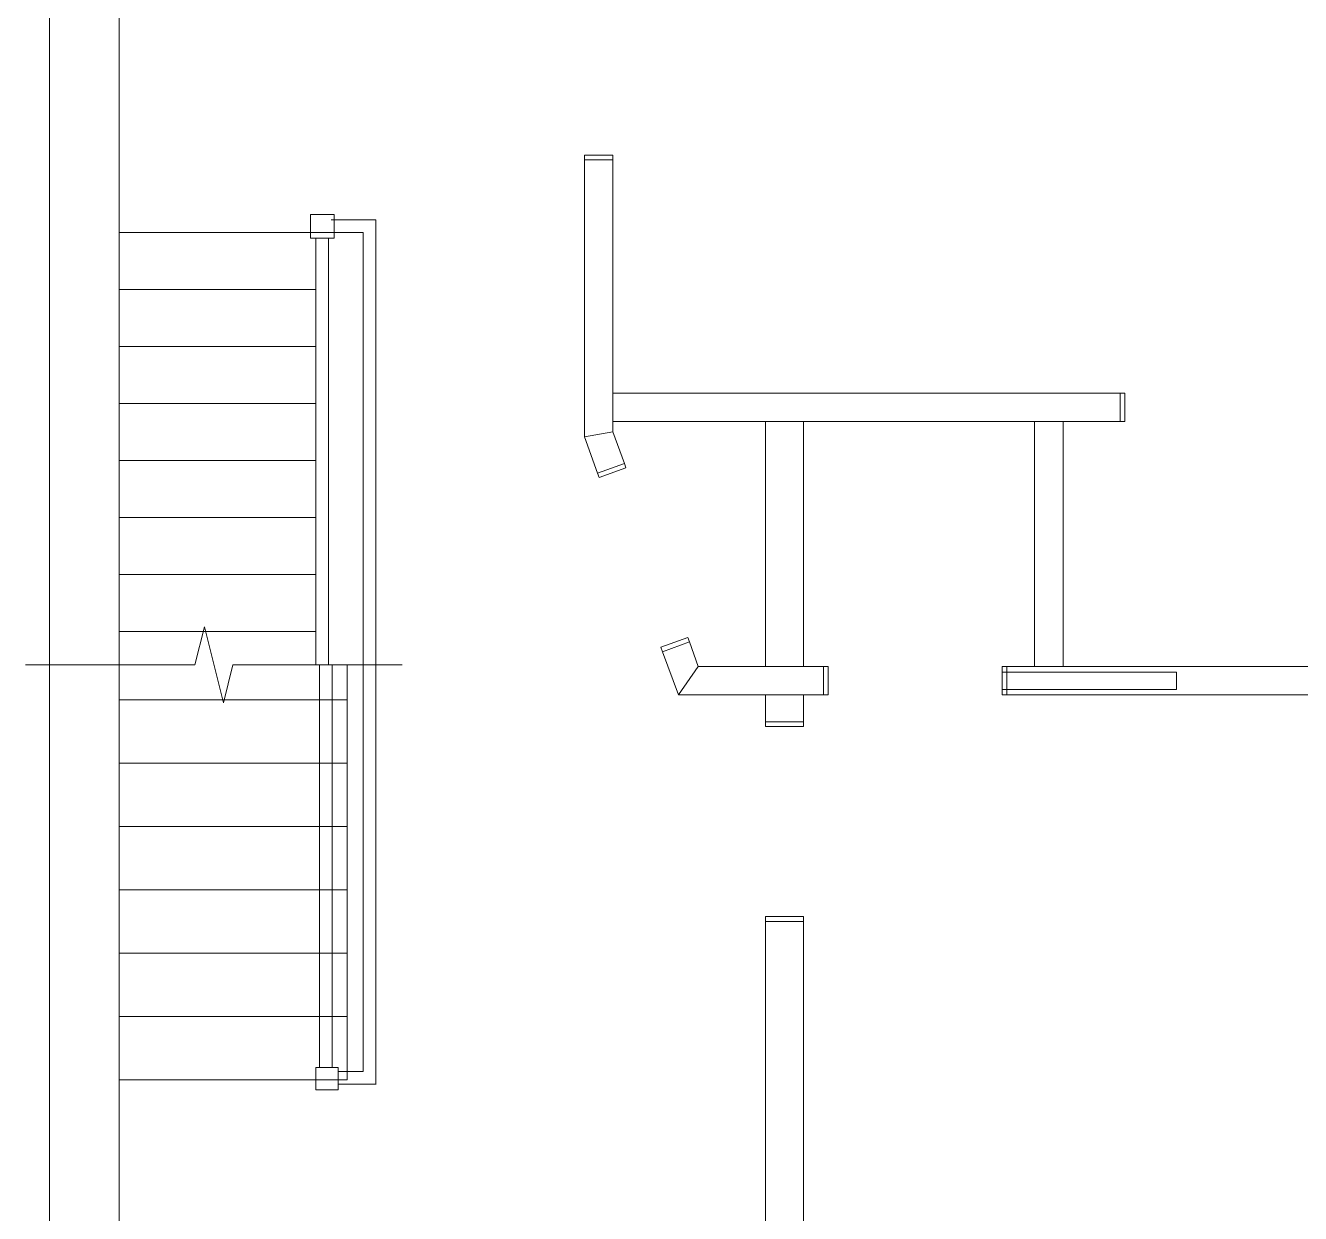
# Model space of a CAD drawing. Header units: inches. Extents: x -394 to 2550, y -2115 to -791.
# Drawn here: x 1599.1 to 1800.5, y -1445.8 to -1258.2 of the extents above; entities that cross this region are included whole.
import ezdxf

# ---------------------------------------------------------------- set-up
doc = ezdxf.new("R2010")
doc.units = ezdxf.units.IN
doc.header["$MEASUREMENT"] = 0
doc.layers.add('B_Walls', color=7, linetype='Continuous', lineweight=13)

msp = doc.modelspace()

# ---------------------------------------------------------------- linework, layer by layer
at = {"layer": 'B_Walls'}
for p, q in [((1602.92, -1550.92), (1602.92, -1128.75)), ((1602.92, -1128.75), (1602.92, -1550.92)), ((1613.92, -1173.25), (1613.92, -1550.92)), ((1613.92, -1254), (1613.92, -1460.67)), ((1613.92, -1357.42), (1613.92, -1264.67)), ((1687.38, -1279.42), (1687.38, -1278.67)), ((1691.88, -1278.67), (1687.38, -1278.67)), ((1691.88, -1278.67), (1687.38, -1278.67)), ((1687.38, -1278.67), (1687.38, -1279.42)), ((1687.38, -1279.42), (1691.88, -1279.42)), ((1687.38, -1323.17), (1687.38, -1279.42)), ((1687.38, -1279.42), (1687.38, -1323.17)), ((1687.38, -1279.42), (1691.88, -1279.42)), ((1691.88, -1279.42), (1687.38, -1279.42)), ((1691.88, -1279.42), (1691.88, -1278.67)), ((1691.88, -1279.42), (1691.88, -1278.67)), ((1691.88, -1279.42), (1691.88, -1322.37)), ((1691.88, -1279.42), (1691.88, -1316.25)), ((1644.14, -1288.04), (1647.89, -1288.04)), ((1644.14, -1291.79), (1644.14, -1288.04)), ((1644.14, -1288.04), (1647.89, -1288.04)), ((1644.14, -1291.79), (1644.14, -1288.04)), ((1647.89, -1288.04), (1647.89, -1291.79)), ((1647.89, -1288.04), (1647.89, -1291.79)), ((1647.37, -1288.92), (1654.42, -1288.92)), ((1654.42, -1288.92), (1654.42, -1425.42)), ((1613.92, -1290.92), (1652.42, -1290.92)), ((1647.89, -1291.79), (1644.14, -1291.79)), ((1647.89, -1291.79), (1644.14, -1291.79)), ((1644.97, -1359.17), (1644.97, -1291.79)), ((1646.97, -1359.17), (1646.97, -1291.79)), ((1652.42, -1290.92), (1652.42, -1423.38)), ((1613.92, -1299.92), (1644.97, -1299.92)), ((1613.92, -1308.92), (1644.97, -1308.92)), ((1691.88, -1320.75), (1691.88, -1316.25)), ((1691.88, -1316.25), (1771.99, -1316.25)), ((1771.99, -1316.25), (1691.88, -1316.25)), ((1771.99, -1316.25), (1771.99, -1320.75)), ((1771.99, -1316.25), (1772.74, -1316.25)), ((1772.74, -1316.25), (1771.99, -1316.25)), ((1771.99, -1316.25), (1771.99, -1320.75)), ((1771.99, -1316.25), (1771.99, -1320.75)), ((1772.74, -1316.25), (1772.74, -1320.75)), ((1772.74, -1320.75), (1772.74, -1316.25)), ((1613.92, -1317.92), (1644.97, -1317.92)), ((1771.99, -1320.75), (1691.88, -1320.75)), ((1715.97, -1320.75), (1691.88, -1320.75)), ((1691.88, -1320.75), (1691.88, -1322.37)), ((1715.97, -1359.42), (1715.97, -1320.75)), ((1715.97, -1320.75), (1721.97, -1320.75)), ((1715.97, -1359.42), (1715.97, -1320.75)), ((1721.97, -1320.75), (1721.97, -1359.42)), ((1721.97, -1359.42), (1721.97, -1320.75)), ((1758.47, -1320.75), (1721.97, -1320.75)), ((1758.47, -1320.75), (1762.97, -1320.75)), ((1758.47, -1359.42), (1758.47, -1320.75)), ((1758.47, -1320.75), (1758.47, -1359.42)), ((1771.99, -1320.75), (1762.97, -1320.75)), ((1762.97, -1320.75), (1762.97, -1359.42)), ((1762.97, -1320.75), (1762.97, -1359.42)), ((1771.99, -1320.75), (1772.74, -1320.75)), ((1771.99, -1320.75), (1772.74, -1320.75)), ((1691.88, -1322.37), (1687.38, -1323.17)), ((1687.38, -1323.17), (1691.88, -1322.37)), ((1691.88, -1322.37), (1693.7, -1327.36)), ((1693.7, -1327.36), (1691.88, -1322.37)), ((1689.47, -1328.89), (1687.38, -1323.17)), ((1689.47, -1328.89), (1687.38, -1323.17)), ((1613.92, -1326.92), (1644.97, -1326.92)), ((1693.7, -1327.36), (1689.47, -1328.89)), ((1693.7, -1327.36), (1689.47, -1328.89)), ((1689.47, -1328.89), (1693.7, -1327.36)), ((1689.47, -1328.89), (1689.73, -1329.6)), ((1689.47, -1328.89), (1689.73, -1329.6)), ((1689.73, -1329.6), (1693.95, -1328.06)), ((1689.73, -1329.6), (1693.95, -1328.06)), ((1693.7, -1327.36), (1693.95, -1328.06)), ((1693.95, -1328.06), (1693.7, -1327.36)), ((1613.92, -1335.92), (1644.97, -1335.92)), ((1613.92, -1344.92), (1644.97, -1344.92)), ((1613.92, -1353.92), (1644.97, -1353.92)), ((1625.87, -1359.17), (1627.37, -1353.17)), ((1627.37, -1353.17), (1630.37, -1365.17)), ((1699.47, -1356.38), (1703.7, -1354.84)), ((1703.7, -1354.84), (1699.47, -1356.38)), ((1703.96, -1355.55), (1703.7, -1354.84)), ((1703.96, -1355.55), (1703.7, -1354.84)), ((1699.73, -1357.09), (1699.47, -1356.38)), ((1699.47, -1356.38), (1699.73, -1357.09)), ((1699.73, -1357.09), (1703.96, -1355.55)), ((1699.73, -1357.09), (1703.96, -1355.55)), ((1699.73, -1357.09), (1703.96, -1355.55)), ((1702.22, -1363.92), (1699.73, -1357.09)), ((1702.22, -1363.92), (1699.73, -1357.09)), ((1703.96, -1355.55), (1705.37, -1359.42)), ((1705.37, -1359.42), (1703.96, -1355.55)), ((1599.12, -1359.17), (1625.87, -1359.17)), ((1613.92, -1424.67), (1613.92, -1359.17)), ((1630.37, -1365.17), (1631.87, -1359.17)), ((1631.87, -1359.17), (1658.62, -1359.17)), ((1645.57, -1359.17), (1647.57, -1359.17)), ((1645.57, -1422.75), (1645.57, -1359.17)), ((1645.57, -1359.17), (1647.57, -1359.17)), ((1645.57, -1422.75), (1645.57, -1359.17)), ((1647.57, -1359.17), (1647.57, -1422.75)), ((1647.57, -1359.17), (1647.57, -1422.75)), ((1649.92, -1359.17), (1649.92, -1424.67)), ((1649.92, -1359.17), (1649.92, -1423.38)), ((1702.22, -1363.92), (1705.37, -1359.42)), ((1705.37, -1359.42), (1702.22, -1363.92)), ((1705.37, -1359.42), (1725.12, -1359.42)), ((1715.97, -1359.42), (1705.37, -1359.42)), ((1721.97, -1359.42), (1715.97, -1359.42)), ((1725.12, -1359.42), (1721.97, -1359.42)), ((1725.12, -1359.42), (1725.12, -1363.92)), ((1725.12, -1363.92), (1725.12, -1359.42)), ((1725.12, -1363.92), (1725.12, -1359.42)), ((1725.12, -1359.42), (1725.87, -1359.42)), ((1725.12, -1363.92), (1725.12, -1359.42)), ((1725.12, -1359.42), (1725.87, -1359.42)), ((1725.12, -1359.42), (1725.87, -1359.42)), ((1725.87, -1359.42), (1725.87, -1363.92)), ((1725.87, -1359.42), (1725.87, -1363.92)), ((1725.87, -1363.92), (1725.87, -1359.42)), ((1753.37, -1363.92), (1753.37, -1359.42)), ((1753.37, -1359.42), (1754.12, -1359.42)), ((1753.37, -1363.92), (1753.37, -1359.42)), ((1753.37, -1359.42), (1754.12, -1359.42)), ((1754.12, -1359.42), (1753.37, -1359.42)), ((1753.37, -1363.92), (1753.37, -1359.42)), ((1753.37, -1360.3), (1753.37, -1359.42)), ((1753.37, -1359.42), (1754.12, -1359.42)), ((1753.37, -1363.05), (1753.37, -1360.3)), ((1753.37, -1360.3), (1780.87, -1360.3)), ((1780.87, -1360.3), (1753.37, -1360.3)), ((1754.12, -1363.92), (1754.12, -1359.42)), ((1754.12, -1359.42), (1840.97, -1359.42)), ((1758.47, -1359.42), (1754.12, -1359.42)), ((1754.12, -1363.92), (1754.12, -1359.42)), ((1754.12, -1359.42), (1754.12, -1363.92)), ((1754.12, -1359.42), (1754.12, -1363.92)), ((1762.97, -1359.42), (1758.47, -1359.42)), ((1840.97, -1359.42), (1762.97, -1359.42)), ((1780.87, -1360.3), (1780.87, -1363.05)), ((1780.87, -1363.05), (1780.87, -1360.3)), ((1780.87, -1363.05), (1753.37, -1363.05)), ((1753.37, -1363.92), (1753.37, -1363.05)), ((1753.37, -1363.05), (1780.87, -1363.05)), ((1613.92, -1364.67), (1649.92, -1364.67)), ((1725.12, -1363.92), (1702.22, -1363.92)), ((1715.97, -1363.92), (1702.22, -1363.92)), ((1715.97, -1368.17), (1715.97, -1363.92)), ((1715.97, -1363.92), (1721.97, -1363.92)), ((1715.97, -1368.17), (1715.97, -1363.92)), ((1721.97, -1363.92), (1721.97, -1368.17)), ((1721.97, -1368.17), (1721.97, -1363.92)), ((1725.12, -1363.92), (1721.97, -1363.92)), ((1725.87, -1363.92), (1725.12, -1363.92)), ((1725.87, -1363.92), (1725.12, -1363.92)), ((1725.12, -1363.92), (1725.87, -1363.92)), ((1754.12, -1363.92), (1753.37, -1363.92)), ((1754.12, -1363.92), (1753.37, -1363.92)), ((1754.12, -1363.92), (1753.37, -1363.92)), ((1754.12, -1363.92), (1753.37, -1363.92)), ((1840.97, -1363.92), (1754.12, -1363.92)), ((1840.97, -1363.92), (1754.12, -1363.92)), ((1721.97, -1368.17), (1715.97, -1368.17)), ((1721.97, -1368.17), (1715.97, -1368.17)), ((1715.97, -1368.92), (1715.97, -1368.17)), ((1715.97, -1368.17), (1721.97, -1368.17)), ((1715.97, -1368.17), (1715.97, -1368.92)), ((1721.97, -1368.92), (1715.97, -1368.92)), ((1721.97, -1368.92), (1715.97, -1368.92)), ((1721.97, -1368.17), (1721.97, -1368.92)), ((1721.97, -1368.17), (1721.97, -1368.92)), ((1613.92, -1374.67), (1649.92, -1374.67)), ((1613.92, -1384.67), (1649.92, -1384.67)), ((1613.92, -1394.67), (1649.92, -1394.67)), ((1715.97, -1399.67), (1715.97, -1398.92)), ((1715.97, -1398.92), (1721.97, -1398.92)), ((1715.97, -1399.67), (1715.97, -1398.92)), ((1721.97, -1398.92), (1715.97, -1398.92)), ((1721.97, -1398.92), (1721.97, -1399.67)), ((1721.97, -1399.67), (1721.97, -1398.92)), ((1715.97, -1550.92), (1715.97, -1399.67)), ((1715.97, -1399.67), (1721.97, -1399.67)), ((1715.97, -1550.92), (1715.97, -1399.67)), ((1721.97, -1399.67), (1715.97, -1399.67)), ((1721.97, -1399.67), (1715.97, -1399.67)), ((1721.97, -1399.67), (1721.97, -1550.92)), ((1721.97, -1550.92), (1721.97, -1399.67)), ((1613.92, -1404.67), (1649.92, -1404.67)), ((1613.92, -1414.67), (1649.92, -1414.67)), ((1644.99, -1422.75), (1648.49, -1422.75)), ((1644.99, -1426.25), (1644.99, -1422.75)), ((1644.99, -1422.75), (1648.49, -1422.75)), ((1644.99, -1426.25), (1644.99, -1422.75)), ((1647.57, -1422.75), (1645.57, -1422.75)), ((1647.57, -1422.75), (1645.57, -1422.75)), ((1648.49, -1422.75), (1648.49, -1426.25)), ((1648.49, -1422.75), (1648.49, -1426.25)), ((1648.49, -1423.38), (1652.42, -1423.38)), ((1613.92, -1424.67), (1649.92, -1424.67)), ((1649.92, -1424.67), (1613.92, -1424.67)), ((1648.49, -1425.38), (1654.42, -1425.38)), ((1648.49, -1426.25), (1644.99, -1426.25)), ((1648.49, -1426.25), (1644.99, -1426.25))]:
    msp.add_line(p, q, dxfattribs=at)
at = {"layer": 'B_Walls', "extrusion": (0, 0, -1)}
for p, q in [((1772.74, -1316.25), (1771.99, -1316.25)), ((1771.99, -1316.25), (1771.99, -1320.75)), ((1772.74, -1320.75), (1772.74, -1316.25)), ((1771.99, -1320.75), (1772.74, -1320.75))]:
    msp.add_line(p, q, dxfattribs=at)

doc.saveas('drawing.dxf')
